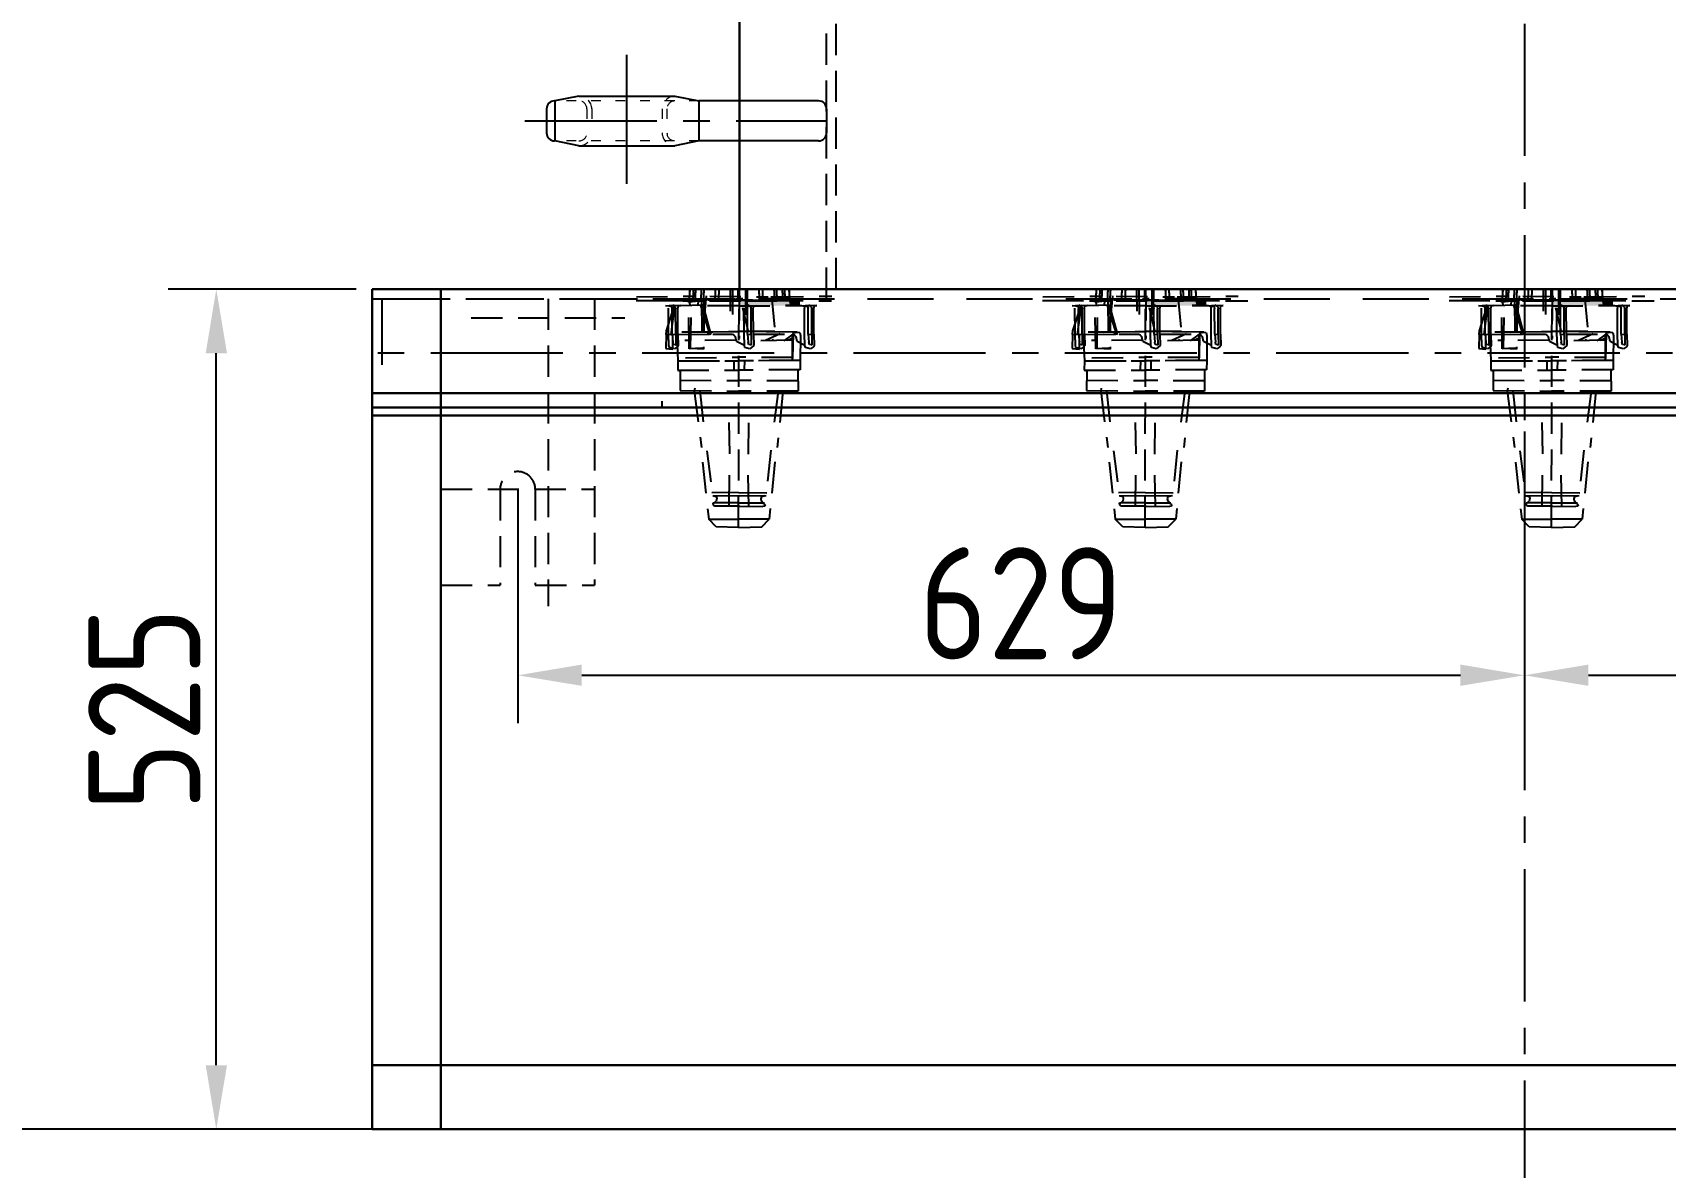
# Model space of a CAD drawing. Header units: millimetres. Extents: x 70841 to 133731, y -170061 to -164340.
# Drawn here: x 90292 to 91312, y -168962 to -168253 of the extents above; entities that cross this region are included whole.
import ezdxf

# ---------------------------------------------------------------- set-up
doc = ezdxf.new("R2010")
doc.units = ezdxf.units.MM
doc.header["$LTSCALE"] = 13
for name, pattern in [('ACAD_ISO03W100', [1.18, 0.47, -0.71]), ('CENTERX2', [101.6, 63.5, -12.7, 12.7, -12.7]), ('DASHED', [0.75, 0.5, -0.25]), ('HIDDEN', [9.525, 6.35, -3.175])]:
    doc.linetypes.add(name, pattern=pattern)
for name, color, linetype in [('1', 4, 'Continuous'), ('粗实线', 4, 'Continuous'), ('细实线', 2, 'Continuous'), ('虚线', 6, 'HIDDEN'), ('铁心虚线', 1, 'DASHED')]:
    doc.layers.add(name, color=color, linetype=linetype)
doc.layers.add('标注、文本', color=3, linetype='Continuous', lineweight=25)
doc.styles.get("Standard").update_dxf_attribs({"font": 'gbenor.shx', "bigfont": 'gbcbig.shx'})
doc.dimstyles.new('1-15', dxfattribs={"dimscale": 20, "dimtxt": 3.5, "dimasz": 2, "dimexe": 1.5, "dimexo": 0.5, "dimgap": 0.5, "dimtad": 1, "dimtoh": 1, "dimdec": 1, "dimdsep": 46, "dimtxsty": 'Standard', "dimcen": 2.5, "dimclrd": 3, "dimclre": 3, "dimclrt": 3, "dimadec": 0, "dimazin": 2, "dimtfac": 1, "dimtdec": 1, "dimtmove": 0, "dimatfit": 2, "dimfxl": 1, "dimarcsym": 0})

# ---------------------------------------------------------------- blocks, each defined once
blk = doc.blocks.new('*D1596')
at = {"layer": 'Defpoints', "color": 0, "transparency": 16777216}
for p in [(90406.7, -168413.2), (90504.1, -168413.2), (90504.1, -168938.2)]:
    blk.add_point(p, dxfattribs=at)
at = {"layer": '标注、文本', "color": 3, "lineweight": -2, "transparency": 16777216}
for p, q in [((90494.1, -168413.2), (90376.7, -168413.2)), ((90406.7, -168898.2), (90406.7, -168453.2)), ((90494.1, -168938.2), (90376.7, -168938.2))]:
    blk.add_line(p, q, dxfattribs=at)
at = {"layer": '标注、文本', "color": 3, "transparency": 16777216}
for points in [[(90400.1, -168453.2), (90413.4, -168453.2), (90406.7, -168413.2)], [(90400.1, -168898.2), (90413.4, -168898.2), (90406.7, -168938.2)]]:
    blk.add_solid(points, dxfattribs=at)
at = {"layer": '标注、文本', "color": 3, "transparency": 16777216, "insert": (90361.7, -168675.7), "char_height": 70, "attachment_point": 5, "rotation": 90}
blk.add_mtext('525', dxfattribs=at)
blk = doc.blocks.new('*D1601')
at = {"layer": 'Defpoints', "color": 0, "transparency": 16777216}
for p in [(90733.6, -167730.2), (90250, -168938.2), (90668.6, -168938.2)]:
    blk.add_point(p, dxfattribs=at)
at = {"layer": '标注、文本', "color": 3, "lineweight": -2, "transparency": 16777216}
for p, q in [((90723.6, -167730.2), (90220, -167730.2)), ((90250, -167770.2), (90250, -168898.2)), ((90658.6, -168938.2), (90220, -168938.2))]:
    blk.add_line(p, q, dxfattribs=at)
at = {"layer": '标注、文本', "color": 3, "transparency": 16777216}
for points in [[(90243.3, -167770.2), (90256.6, -167770.2), (90250, -167730.2)], [(90243.3, -168898.2), (90256.6, -168898.2), (90250, -168938.2)]]:
    blk.add_solid(points, dxfattribs=at)
at = {"layer": '标注、文本', "color": 3, "transparency": 16777216, "insert": (90205, -168334.2), "char_height": 70, "attachment_point": 5, "rotation": 90}
blk.add_mtext('1208', dxfattribs=at)
blk = doc.blocks.new('*D1603')
at = {"layer": 'Defpoints', "color": 0, "transparency": 16777216}
for p in [(90595.1, -168538.2), (91224.1, -168538.2), (91224.1, -168654.5)]:
    blk.add_point(p, dxfattribs=at)
at = {"layer": '标注、文本', "color": 3, "lineweight": -2, "transparency": 16777216}
for p, q in [((90595.1, -168548.2), (90595.1, -168684.5)), ((91224.1, -168548.2), (91224.1, -168684.5)), ((90635.1, -168654.5), (91184.1, -168654.5))]:
    blk.add_line(p, q, dxfattribs=at)
at = {"layer": '标注、文本', "color": 3, "transparency": 16777216}
for points in [[(90635.1, -168647.8), (90635.1, -168661.1), (90595.1, -168654.5)], [(91184.1, -168647.8), (91184.1, -168661.1), (91224.1, -168654.5)]]:
    blk.add_solid(points, dxfattribs=at)
at = {"layer": '标注、文本', "color": 3, "transparency": 16777216, "insert": (90909.6, -168609.5), "char_height": 70, "attachment_point": 5}
blk.add_mtext('629', dxfattribs=at)
blk = doc.blocks.new('*D1604')
at = {"layer": 'Defpoints', "color": 0, "transparency": 16777216}
for p in [(91224.1, -168492.2), (91853.1, -168538.2), (91853.1, -168654.5)]:
    blk.add_point(p, dxfattribs=at)
at = {"layer": '标注、文本', "color": 3, "lineweight": -2, "transparency": 16777216}
for p, q in [((91224.1, -168502.2), (91224.1, -168684.5)), ((91853.1, -168548.2), (91853.1, -168684.5)), ((91264.1, -168654.5), (91813.1, -168654.5))]:
    blk.add_line(p, q, dxfattribs=at)
at = {"layer": '标注、文本', "color": 3, "transparency": 16777216}
for points in [[(91264.1, -168647.8), (91264.1, -168661.1), (91224.1, -168654.5)], [(91813.1, -168647.8), (91813.1, -168661.1), (91853.1, -168654.5)]]:
    blk.add_solid(points, dxfattribs=at)
at = {"layer": '标注、文本', "color": 3, "transparency": 16777216, "insert": (91538.6, -168609.5), "char_height": 70, "attachment_point": 5}
blk.add_mtext('629', dxfattribs=at)
blk = doc.blocks.new('*D1768')
at = {"layer": 'Defpoints', "color": 0, "transparency": 16777216}
for p in [(90097, -167577.2), (90804.1, -167577.2), (90504.1, -168938.2)]:
    blk.add_point(p, dxfattribs=at)
at = {"layer": '标注、文本', "color": 3, "lineweight": -2, "transparency": 16777216}
for p, q in [((90794.1, -167577.2), (90067, -167577.2)), ((90097, -168898.2), (90097, -167617.2)), ((90494.1, -168938.2), (90067, -168938.2))]:
    blk.add_line(p, q, dxfattribs=at)
at = {"layer": '标注、文本', "color": 3, "transparency": 16777216}
for points in [[(90090.3, -167617.2), (90103.7, -167617.2), (90097, -167577.2)], [(90090.3, -168898.2), (90103.7, -168898.2), (90097, -168938.2)]]:
    blk.add_solid(points, dxfattribs=at)
at = {"layer": '标注、文本', "color": 3, "transparency": 16777216, "insert": (90052, -168257.7), "char_height": 70, "attachment_point": 5, "rotation": 90}
blk.add_mtext('1361', dxfattribs=at)

msp = doc.modelspace()

# ---------------------------------------------------------------- hatches: boundary and pattern name
at = {"layer": '铁心虚线', "ltscale": 3}
h = msp.add_hatch(color=6, dxfattribs=at)
h.dxf.hatch_style = 2
h.paths.add_polyline_path([(90733.049, -168420.055), (90764.381, -168420.105), (90765.179, -168423.562)])
h = msp.add_hatch(color=6, dxfattribs=at)
h.dxf.hatch_style = 2
h.paths.add_polyline_path([(90733.049, -168420.055), (90733.848, -168423.512), (90765.179, -168423.562)])
h = msp.add_hatch(color=6, dxfattribs=at)
h.dxf.hatch_style = 2
h.paths.add_polyline_path([(90764.381, -168420.105), (90770.232, -168420.211), (90770.871, -168422.977)])
h = msp.add_hatch(color=6, dxfattribs=at)
h.dxf.hatch_style = 2
h.paths.add_polyline_path([(90764.381, -168420.105), (90765.179, -168423.562), (90770.871, -168422.977)])
h = msp.add_hatch(color=6, dxfattribs=at)
h.dxf.hatch_style = 2
h.paths.add_polyline_path([(90770.232, -168420.211), (90770.871, -168422.977), (90770.924, -168420.051)])
h = msp.add_hatch(color=6, dxfattribs=at)
h.dxf.hatch_style = 2
h.paths.add_polyline_path([(90987.049, -168420.055), (91018.381, -168420.105), (91019.179, -168423.562)])
h = msp.add_hatch(color=6, dxfattribs=at)
h.dxf.hatch_style = 2
h.paths.add_polyline_path([(90987.049, -168420.055), (90987.848, -168423.512), (91019.179, -168423.562)])
h = msp.add_hatch(color=6, dxfattribs=at)
h.dxf.hatch_style = 2
h.paths.add_polyline_path([(91018.381, -168420.105), (91024.232, -168420.211), (91024.871, -168422.977)])
h = msp.add_hatch(color=6, dxfattribs=at)
h.dxf.hatch_style = 2
h.paths.add_polyline_path([(91018.381, -168420.105), (91019.179, -168423.562), (91024.871, -168422.977)])
h = msp.add_hatch(color=6, dxfattribs=at)
h.dxf.hatch_style = 2
h.paths.add_polyline_path([(91024.232, -168420.211), (91024.871, -168422.977), (91024.924, -168420.051)])
h = msp.add_hatch(color=6, dxfattribs=at)
h.dxf.hatch_style = 2
h.paths.add_polyline_path([(91241.049, -168420.055), (91272.381, -168420.105), (91273.179, -168423.562)])
h = msp.add_hatch(color=6, dxfattribs=at)
h.dxf.hatch_style = 2
h.paths.add_polyline_path([(91241.049, -168420.055), (91241.848, -168423.512), (91273.179, -168423.562)])
h = msp.add_hatch(color=6, dxfattribs=at)
h.dxf.hatch_style = 2
h.paths.add_polyline_path([(91272.381, -168420.105), (91278.232, -168420.211), (91278.871, -168422.977)])
h = msp.add_hatch(color=6, dxfattribs=at)
h.dxf.hatch_style = 2
h.paths.add_polyline_path([(91272.381, -168420.105), (91273.179, -168423.562), (91278.871, -168422.977)])
h = msp.add_hatch(color=6, dxfattribs=at)
h.dxf.hatch_style = 2
h.paths.add_polyline_path([(91278.232, -168420.211), (91278.871, -168422.977), (91278.924, -168420.051)])

# ---------------------------------------------------------------- linework, layer by layer
at = {"layer": '1', "color": 1, "linetype": 'CENTERX2', "lineweight": -3, "ltscale": 0.1}
for p, q in [((91224.063, -167587.022), (91224.063, -169026.542)), ((90663.071, -168266.74), (90663.071, -168347.432)), ((90599.45, -168308.075), (90788.063, -168308.075)), ((91944.063, -168453.203), (90504.063, -168453.203))]:
    msp.add_line(p, q, dxfattribs=at)
at = {"layer": '标注、文本'}
for p, q in [((90613.08, -168300.575), (90613.08, -168315.575)), ((90633.321, -168292.575), (90618.321, -168295.575)), ((90618.321, -168295.575), (90618.321, -168320.575)), ((90633.321, -168292.575), (90693.321, -168292.575)), ((90693.321, -168292.575), (90708.321, -168295.575)), ((90783.063, -168295.575), (90708.321, -168295.575)), ((90708.321, -168295.575), (90708.321, -168320.575)), ((90788.063, -168300.575), (90788.063, -168315.575)), ((90633.321, -168323.575), (90618.321, -168320.575)), ((90708.321, -168320.575), (90693.321, -168323.575)), ((90783.063, -168320.575), (90708.321, -168320.575)), ((90633.321, -168323.575), (90693.321, -168323.575))]:
    msp.add_line(p, q, dxfattribs=at)
at = {"layer": '标注、文本', "color": 2, "linetype": 'ACAD_ISO03W100', "lineweight": 18}
for p, q in [((90708.321, -168295.575), (90618.08, -168295.575)), ((90638.321, -168300.575), (90638.321, -168315.575)), ((90641.321, -168300.575), (90641.321, -168315.575)), ((90685.321, -168300.575), (90685.321, -168315.575)), ((90688.321, -168300.575), (90688.321, -168315.575)), ((90708.321, -168320.575), (90618.08, -168320.575))]:
    msp.add_line(p, q, dxfattribs=at)
at = {"layer": '标注、文本'}
for centre, start, end in [((90618.08, -168300.575), 90, 180), ((90783.063, -168300.575), 0, 90), ((90618.08, -168315.575), 180, 270), ((90783.063, -168315.575), 270, 0)]:
    msp.add_arc(centre, 5, start, end, dxfattribs=at)
at = {"layer": '标注、文本', "color": 2, "linetype": 'ACAD_ISO03W100', "lineweight": 18}
for centre, radius, start, end in [((90633.321, -168300.575), 8, 0, 90), ((90633.321, -168300.575), 5, 0, 90), ((90693.321, -168300.575), 8, 90, 180), ((90693.321, -168300.575), 5, 90, 180), ((90633.321, -168315.575), 5, 270, 0), ((90633.321, -168315.575), 8, 270, 0), ((90693.321, -168315.575), 8, 180, 270), ((90693.321, -168315.575), 5, 180, 270)]:
    msp.add_arc(centre, radius, start, end, dxfattribs=at)
at = {"layer": '粗实线', "lineweight": 30}
for p, q in [((90733.563, -167730.203), (90733.563, -168413.203)), ((90504.063, -168413.203), (91944.063, -168413.203)), ((90504.063, -168413.203), (90504.063, -168478.203)), ((90504.063, -168413.203), (90504.063, -168938.203)), ((90547.063, -168413.203), (90547.063, -168938.203)), ((90504.063, -168478.203), (91944.063, -168478.203)), ((90504.063, -168898.203), (91944.063, -168898.203)), ((90504.063, -168938.203), (91944.063, -168938.203))]:
    msp.add_line(p, q, dxfattribs=at)
at = {"layer": '细实线', "color": 4, "lineweight": 30}
for p, q in [((90504.063, -168487.159), (91944.063, -168487.159)), ((90504.063, -168492.159), (91944.063, -168492.159))]:
    msp.add_line(p, q, dxfattribs=at)
at = {"layer": '虚线', "ltscale": 0.5}
for p, q in [((90504.063, -168419.203), (91944.063, -168419.203)), ((90510.063, -168419.203), (90510.063, -168478.203))]:
    msp.add_line(p, q, dxfattribs=at)
at = {"layer": '铁心虚线', "color": 6, "ltscale": 3}
for p, q in [((90788.063, -168419.203), (90788.063, -167787.203)), ((90794.063, -168413.203), (90794.063, -167787.203)), ((90733.063, -168562.084), (90733.379, -168413.203)), ((90987.063, -168562.084), (90987.379, -168413.203)), ((91241.063, -168562.084), (91241.379, -168413.203)), ((90504.063, -168419.203), (90712.915, -168419.203)), ((90547.063, -168419.203), (90547.063, -168598.203)), ((90614.063, -168419.203), (90614.063, -168611.203)), ((90643.063, -168419.203), (90643.063, -168598.203)), ((90566.063, -168431.203), (90662.063, -168431.203)), ((90685.023, -168483.159), (90685.023, -168487.159)), ((90547.063, -168538.203), (90643.063, -168538.203)), ((90584.063, -168538.203), (90584.063, -168598.203)), ((90595.063, -168538.203), (90595.063, -168598.203)), ((90606.063, -168538.203), (90606.063, -168598.203)), ((90547.063, -168598.203), (90584.063, -168598.203)), ((90606.063, -168598.203), (90643.063, -168598.203))]:
    msp.add_line(p, q, dxfattribs=at)
for points in [[(90702.541, -168413.203), (90702.25, -168419.153)], [(90728.103, -168427.024), (90727.943, -168413.203)], [(90729.239, -168413.203), (90729.273, -168428.939)], [(90737.324, -168413.203), (90737.359, -168429.257)], [(90738.423, -168427.555), (90738.58, -168413.203)], [(90764.521, -168413.203), (90764.913, -168419.254)], [(90956.541, -168413.203), (90956.25, -168419.153)], [(90982.103, -168427.024), (90981.943, -168413.203)], [(90983.239, -168413.203), (90983.273, -168428.939)], [(90991.324, -168413.203), (90991.359, -168429.257)], [(90992.423, -168427.555), (90992.58, -168413.203)], [(91018.521, -168413.203), (91018.913, -168419.254)], [(91210.541, -168413.203), (91210.25, -168419.153)], [(91236.103, -168427.024), (91235.943, -168413.203)], [(91237.239, -168413.203), (91237.273, -168428.939)], [(91245.324, -168413.203), (91245.359, -168429.257)], [(91246.423, -168427.555), (91246.58, -168413.203)], [(91272.521, -168413.203), (91272.913, -168419.254)], [(90675.072, -168420.371), (90712.255, -168420.527)], [(90687.414, -168423.349), (90689.648, -168423.562), (90691.19, -168423.934), (90691.51, -168425.317)], [(90687.73, -168441.443), (90687.942, -168439.209), (90693.047, -168423.463)], [(90696.882, -168423.348), (90689.648, -168423.562)], [(90733.156, -168423.672), (90693.047, -168423.463), (90690.655, -168441.496)], [(90691.072, -168420.371), (90728.255, -168420.527)], [(90691.722, -168423.083), (90693.425, -168424.146), (90693.744, -168425.529)], [(90695.127, -168425.21), (90695.499, -168423.667), (90696.882, -168423.348)], [(90733.049, -168420.055), (90701.718, -168420.004), (90702.25, -168419.153), (90733.581, -168419.204)], [(90707.734, -168423.028), (90707.946, -168420.794), (90702.255, -168421.379), (90702.734, -168423.454)], [(90709.277, -168423.4), (90714.331, -168438.986), (90714.119, -168441.22)], [(90712.782, -168417.45), (90710.656, -168439.792)], [(90710.66, -168423.081), (90715.183, -168439.518), (90715.662, -168441.592), (90713.427, -168441.38)], [(90733.049, -168420.055), (90764.381, -168420.105), (90764.913, -168419.254), (90733.581, -168419.204)], [(90733.156, -168423.672), (90770.871, -168422.977), (90770.924, -168420.051), (90733.049, -168420.055)], [(90733.156, -168423.672), (90772.414, -168423.349), (90773.956, -168423.721), (90774.276, -168425.104)], [(90736.773, -168423.565), (90738.316, -168423.937), (90738.635, -168425.32)], [(90737.518, -168420.48), (90765.924, -168420.477)], [(90738.848, -168423.086), (90740.55, -168424.15), (90740.869, -168425.533)], [(90742.252, -168425.214), (90742.625, -168423.671), (90744.008, -168423.352)], [(90753.582, -168417.499), (90755.765, -168439.575)], [(90772.414, -168423.349), (90774.648, -168423.562), (90776.19, -168423.934), (90776.51, -168425.317)], [(90781.882, -168423.348), (90774.648, -168423.562)], [(90776.722, -168423.083), (90778.425, -168424.146), (90778.744, -168425.529)], [(90780.127, -168425.21), (90780.499, -168423.667), (90781.882, -168423.348)], [(90929.072, -168420.371), (90966.255, -168420.527)], [(90941.414, -168423.349), (90943.648, -168423.562), (90945.19, -168423.934), (90945.51, -168425.317)], [(90941.73, -168441.443), (90941.942, -168439.209), (90947.047, -168423.463)], [(90950.882, -168423.348), (90943.648, -168423.562)], [(90987.156, -168423.672), (90947.047, -168423.463), (90944.655, -168441.496)], [(90945.722, -168423.083), (90947.425, -168424.146), (90947.744, -168425.529)], [(90949.127, -168425.21), (90949.499, -168423.667), (90950.882, -168423.348)], [(90987.049, -168420.055), (90955.718, -168420.004), (90956.25, -168419.153), (90987.581, -168419.204)], [(90961.734, -168423.028), (90961.946, -168420.794), (90956.255, -168421.379), (90956.734, -168423.454)], [(90963.277, -168423.4), (90968.331, -168438.986), (90968.119, -168441.22)], [(90966.782, -168417.45), (90964.656, -168439.792)], [(90964.66, -168423.081), (90969.183, -168439.518), (90969.662, -168441.592), (90967.427, -168441.38)], [(90987.049, -168420.055), (91018.381, -168420.105), (91018.913, -168419.254), (90987.581, -168419.204)], [(90987.156, -168423.672), (91024.871, -168422.977), (91024.924, -168420.051), (90987.049, -168420.055)], [(90987.156, -168423.672), (91026.414, -168423.349), (91027.956, -168423.721), (91028.276, -168425.104)], [(90990.773, -168423.565), (90992.316, -168423.937), (90992.635, -168425.32)], [(90991.518, -168420.48), (91019.924, -168420.477)], [(90992.848, -168423.086), (90994.55, -168424.15), (90994.869, -168425.533)], [(90996.252, -168425.214), (90996.625, -168423.671), (90998.008, -168423.352)], [(91007.582, -168417.499), (91009.765, -168439.575)], [(91014.072, -168420.371), (91051.255, -168420.527)], [(91026.414, -168423.349), (91028.648, -168423.562), (91030.19, -168423.934), (91030.51, -168425.317)], [(91035.882, -168423.348), (91028.648, -168423.562)], [(91030.722, -168423.083), (91032.425, -168424.146), (91032.744, -168425.529)], [(91034.127, -168425.21), (91034.499, -168423.667), (91035.882, -168423.348)], [(91183.072, -168420.371), (91220.255, -168420.527)], [(91195.414, -168423.349), (91197.648, -168423.562), (91199.19, -168423.934), (91199.51, -168425.317)], [(91195.73, -168441.443), (91195.942, -168439.209), (91201.047, -168423.463)], [(91204.882, -168423.348), (91197.648, -168423.562)], [(91241.156, -168423.672), (91201.047, -168423.463), (91198.655, -168441.496)], [(91199.722, -168423.083), (91201.425, -168424.146), (91201.744, -168425.529)], [(91203.127, -168425.21), (91203.499, -168423.667), (91204.882, -168423.348)], [(91241.049, -168420.055), (91209.718, -168420.004), (91210.25, -168419.153), (91241.581, -168419.204)], [(91215.734, -168423.028), (91215.946, -168420.794), (91210.255, -168421.379), (91210.734, -168423.454)], [(91217.277, -168423.4), (91222.331, -168438.986), (91222.119, -168441.22)], [(91220.782, -168417.45), (91218.656, -168439.792)], [(91218.66, -168423.081), (91223.183, -168439.518), (91223.662, -168441.592), (91221.427, -168441.38)], [(91241.049, -168420.055), (91272.381, -168420.105), (91272.913, -168419.254), (91241.581, -168419.204)], [(91241.156, -168423.672), (91278.871, -168422.977), (91278.924, -168420.051), (91241.049, -168420.055)], [(91241.156, -168423.672), (91280.414, -168423.349), (91281.956, -168423.721), (91282.276, -168425.104)], [(91244.773, -168423.565), (91246.316, -168423.937), (91246.635, -168425.32)], [(91245.518, -168420.48), (91273.924, -168420.477)], [(91246.848, -168423.086), (91248.55, -168424.15), (91248.869, -168425.533)], [(91250.252, -168425.214), (91250.625, -168423.671), (91252.008, -168423.352)], [(91261.582, -168417.499), (91263.765, -168439.575)], [(91268.072, -168420.371), (91305.255, -168420.527)], [(91280.414, -168423.349), (91282.648, -168423.562), (91284.19, -168423.934), (91284.51, -168425.317)], [(91289.882, -168423.348), (91282.648, -168423.562)], [(91284.722, -168423.083), (91286.425, -168424.146), (91286.744, -168425.529)], [(91288.127, -168425.21), (91288.499, -168423.667), (91289.882, -168423.348)], [(90687.73, -168441.443), (90687.571, -168450.22), (90692.039, -168450.645), (90692.038, -168441.177)], [(90687.73, -168441.443), (90729.221, -168441.333), (90730.072, -168441.865), (90731.083, -168443.088)], [(90694.432, -168442.081), (90695.178, -168457.933), (90695.073, -168463.784), (90732.947, -168463.781)], [(90695.182, -168441.222), (90695.395, -168448.456)], [(90710.656, -168439.792), (90733.211, -168439.683)], [(90736.669, -168448.354), (90731.722, -168445.854), (90731.083, -168443.088)], [(90766.564, -168442.18), (90767.628, -168440.478), (90769.702, -168439.999), (90771.245, -168440.371), (90771.724, -168442.446), (90771.619, -168457.766), (90771.513, -168463.617), (90732.947, -168463.781)], [(90742.307, -168441.225), (90767.096, -168441.329), (90766.831, -168455.958), (90766.459, -168457.5), (90765.076, -168457.82), (90733.053, -168457.929)], [(90738.69, -168441.332), (90740.924, -168441.545)], [(90738.69, -168441.332), (90740.924, -168441.545)], [(90742.307, -168441.225), (90767.096, -168441.329), (90767.947, -168441.861), (90768.958, -168443.085)], [(90742.307, -168441.225), (90742.521, -168448.46)], [(90766.883, -168443.563), (90767.096, -168441.329), (90766.511, -168445.106), (90742.574, -168445.534)], [(90774.544, -168448.35), (90769.596, -168445.851), (90768.958, -168443.085)], [(90780.182, -168441.222), (90780.395, -168448.456)], [(90941.73, -168441.443), (90941.571, -168450.22), (90946.039, -168450.645), (90946.038, -168441.177)], [(90941.73, -168441.443), (90983.221, -168441.333), (90984.072, -168441.865), (90985.083, -168443.088)], [(90948.432, -168442.081), (90949.178, -168457.933), (90949.073, -168463.784), (90986.947, -168463.781)], [(90949.182, -168441.222), (90949.395, -168448.456)], [(90964.656, -168439.792), (90987.211, -168439.683)], [(90990.669, -168448.354), (90985.722, -168445.854), (90985.083, -168443.088)], [(91020.564, -168442.18), (91021.628, -168440.478), (91023.702, -168439.999), (91025.245, -168440.371), (91025.724, -168442.446), (91025.619, -168457.766), (91025.513, -168463.617), (90986.947, -168463.781)], [(90996.307, -168441.225), (91021.096, -168441.329), (91020.831, -168455.958), (91020.459, -168457.5), (91019.076, -168457.82), (90987.053, -168457.929)], [(90992.69, -168441.332), (90994.924, -168441.545)], [(90992.69, -168441.332), (90994.924, -168441.545)], [(90996.307, -168441.225), (91021.096, -168441.329), (91021.947, -168441.861), (91022.958, -168443.085)], [(90996.307, -168441.225), (90996.521, -168448.46)], [(91020.883, -168443.563), (91021.096, -168441.329), (91020.511, -168445.106), (90996.574, -168445.534)], [(91028.544, -168448.35), (91023.596, -168445.851), (91022.958, -168443.085)], [(91034.182, -168441.222), (91034.395, -168448.456)], [(91195.73, -168441.443), (91195.571, -168450.22), (91200.039, -168450.645), (91200.038, -168441.177)], [(91195.73, -168441.443), (91237.221, -168441.333), (91238.072, -168441.865), (91239.083, -168443.088)], [(91202.432, -168442.081), (91203.178, -168457.933), (91203.073, -168463.784), (91240.947, -168463.781)], [(91203.182, -168441.222), (91203.395, -168448.456)], [(91218.656, -168439.792), (91241.211, -168439.683)], [(91244.669, -168448.354), (91239.722, -168445.854), (91239.083, -168443.088)], [(91274.564, -168442.18), (91275.628, -168440.478), (91277.702, -168439.999), (91279.245, -168440.371), (91279.724, -168442.446), (91279.619, -168457.766), (91279.513, -168463.617), (91240.947, -168463.781)], [(91250.307, -168441.225), (91275.096, -168441.329), (91274.831, -168455.958), (91274.459, -168457.5), (91273.076, -168457.82), (91241.053, -168457.929)], [(91246.69, -168441.332), (91248.924, -168441.545)], [(91246.69, -168441.332), (91248.924, -168441.545)], [(91250.307, -168441.225), (91275.096, -168441.329), (91275.947, -168441.861), (91276.958, -168443.085)], [(91250.307, -168441.225), (91250.521, -168448.46)], [(91274.883, -168443.563), (91275.096, -168441.329), (91274.511, -168445.106), (91250.574, -168445.534)], [(91282.544, -168448.35), (91277.596, -168445.851), (91276.958, -168443.085)], [(91288.182, -168441.222), (91288.395, -168448.456)], [(90692.948, -168450.478), (90691.406, -168450.105), (90689.863, -168449.733), (90689.544, -168448.35)], [(90693.852, -168448.084), (90692.31, -168447.712), (90691.99, -168446.329)], [(90695.395, -168448.456), (90694.863, -168449.307), (90692.948, -168450.478)], [(90731.562, -168445.163), (90699.539, -168445.272)], [(90740.074, -168450.481), (90738.531, -168450.109), (90736.988, -168449.737), (90736.669, -168448.354)], [(90740.978, -168448.087), (90739.435, -168447.715), (90739.116, -168446.332)], [(90742.521, -168448.46), (90741.297, -168449.47), (90740.074, -168450.481)], [(90777.948, -168450.478), (90776.406, -168450.105), (90774.863, -168449.733), (90774.544, -168448.35)], [(90778.852, -168448.084), (90777.31, -168447.712), (90776.99, -168446.329)], [(90780.395, -168448.456), (90779.863, -168449.307), (90777.948, -168450.478)], [(90946.948, -168450.478), (90945.406, -168450.105), (90943.863, -168449.733), (90943.544, -168448.35)], [(90947.852, -168448.084), (90946.31, -168447.712), (90945.99, -168446.329)], [(90949.395, -168448.456), (90948.863, -168449.307), (90946.948, -168450.478)], [(90985.562, -168445.163), (90953.539, -168445.272)], [(90994.074, -168450.481), (90992.531, -168450.109), (90990.988, -168449.737), (90990.669, -168448.354)], [(90994.978, -168448.087), (90993.435, -168447.715), (90993.116, -168446.332)], [(90996.521, -168448.46), (90995.297, -168449.47), (90994.074, -168450.481)], [(91031.948, -168450.478), (91030.406, -168450.105), (91028.863, -168449.733), (91028.544, -168448.35)], [(91032.852, -168448.084), (91031.31, -168447.712), (91030.99, -168446.329)], [(91034.395, -168448.456), (91033.863, -168449.307), (91031.948, -168450.478)], [(91200.948, -168450.478), (91199.406, -168450.105), (91197.863, -168449.733), (91197.544, -168448.35)], [(91201.852, -168448.084), (91200.31, -168447.712), (91199.99, -168446.329)], [(91203.395, -168448.456), (91202.863, -168449.307), (91200.948, -168450.478)], [(91239.562, -168445.163), (91207.539, -168445.272)], [(91248.074, -168450.481), (91246.531, -168450.109), (91244.988, -168449.737), (91244.669, -168448.354)], [(91248.978, -168448.087), (91247.435, -168447.715), (91247.116, -168446.332)], [(91250.521, -168448.46), (91249.297, -168449.47), (91248.074, -168450.481)], [(91285.948, -168450.478), (91284.406, -168450.105), (91282.863, -168449.733), (91282.544, -168448.35)], [(91286.852, -168448.084), (91285.31, -168447.712), (91284.99, -168446.329)], [(91288.395, -168448.456), (91287.863, -168449.307), (91285.948, -168450.478)], [(90695.073, -168463.784), (90696.615, -168464.156), (90696.563, -168476.551), (90733.055, -168476.866)], [(90770.13, -168463.937), (90770.238, -168477.023), (90733.055, -168476.866)], [(90949.073, -168463.784), (90950.615, -168464.156), (90950.563, -168476.551), (90987.055, -168476.866)], [(91024.13, -168463.937), (91024.238, -168477.023), (90987.055, -168476.866)], [(91203.073, -168463.784), (91204.615, -168464.156), (91204.563, -168476.551), (91241.055, -168476.866)], [(91278.13, -168463.937), (91278.238, -168477.023), (91241.055, -168476.866)], [(90696.509, -168470.008), (90733.001, -168470.323)], [(90950.509, -168470.008), (90987.001, -168470.323)], [(91204.509, -168470.008), (91241.001, -168470.323)], [(90705.713, -168475.167), (90705.34, -168476.709), (90709.865, -168512.083)], [(90760.769, -168477.023), (90757.208, -168512.079)], [(90959.713, -168475.167), (90959.34, -168476.709), (90963.865, -168512.083)], [(91014.769, -168477.023), (91011.208, -168512.079)], [(91213.713, -168475.167), (91213.34, -168476.709), (91217.865, -168512.083)], [(91268.769, -168477.023), (91265.208, -168512.079)], [(90727.526, -168516.018), (90727.098, -168492.081)], [(90739.229, -168516.23), (90739.493, -168492.133)], [(90981.526, -168516.018), (90981.098, -168492.081)], [(90993.229, -168516.23), (90993.493, -168492.133)], [(91235.526, -168516.018), (91235.098, -168492.081)], [(91247.229, -168516.23), (91247.493, -168492.133)], [(90713.27, -168514.211), (90716.89, -168542.51)], [(90753.219, -168513.728), (90750.296, -168542.081)], [(90967.27, -168514.211), (90970.89, -168542.51)], [(91007.219, -168513.728), (91004.296, -168542.081)], [(91221.27, -168514.211), (91224.89, -168542.51)], [(91261.219, -168513.728), (91258.296, -168542.081)], [(90710.558, -168521.392), (90714.391, -168556.926), (90733.328, -168556.924)], [(90727.104, -168548.892), (90727.367, -168524.795)], [(90755.666, -168521.175), (90752.265, -168556.922), (90733.328, -168556.924)], [(90739.498, -168548.944), (90739.07, -168525.007)], [(90964.558, -168521.392), (90968.391, -168556.926), (90987.328, -168556.924)], [(90981.104, -168548.892), (90981.367, -168524.795)], [(91009.666, -168521.175), (91006.265, -168556.922), (90987.328, -168556.924)], [(90993.498, -168548.944), (90993.07, -168525.007)], [(91218.558, -168521.392), (91222.391, -168556.926), (91241.328, -168556.924)], [(91235.104, -168548.892), (91235.367, -168524.795)], [(91263.666, -168521.175), (91260.265, -168556.922), (91241.328, -168556.924)], [(91247.498, -168548.944), (91247.07, -168525.007)], [(90717.581, -168542.35), (90719.124, -168542.723), (90719.443, -168544.106), (90719.071, -168545.648), (90717.848, -168546.659)], [(90748.488, -168546.869), (90747.477, -168545.646), (90747.158, -168544.263), (90747.53, -168542.72), (90749.604, -168542.241)], [(90971.581, -168542.35), (90973.124, -168542.723), (90973.443, -168544.106), (90973.071, -168545.648), (90971.848, -168546.659)], [(91002.488, -168546.869), (91001.477, -168545.646), (91001.158, -168544.263), (91001.53, -168542.72), (91003.604, -168542.241)], [(91225.581, -168542.35), (91227.124, -168542.723), (91227.443, -168544.106), (91227.071, -168545.648), (91225.848, -168546.659)], [(91256.488, -168546.869), (91255.477, -168545.646), (91255.158, -168544.263), (91255.53, -168542.72), (91257.604, -168542.241)], [(90717.316, -168547.51), (90717.156, -168546.819), (90717.848, -168546.659)], [(90733.647, -168548.839), (90718.327, -168548.734), (90717.475, -168548.202), (90717.316, -168547.51)], [(90749.498, -168548.092), (90749.658, -168548.784), (90748.275, -168549.103)], [(90748.488, -168546.869), (90749.339, -168547.401), (90749.498, -168548.092)], [(90971.316, -168547.51), (90971.156, -168546.819), (90971.848, -168546.659)], [(90987.647, -168548.839), (90972.327, -168548.734), (90971.475, -168548.202), (90971.316, -168547.51)], [(91003.498, -168548.092), (91003.658, -168548.784), (91002.275, -168549.103)], [(91002.488, -168546.869), (91003.339, -168547.401), (91003.498, -168548.092)], [(91225.316, -168547.51), (91225.156, -168546.819), (91225.848, -168546.659)], [(91241.647, -168548.839), (91226.327, -168548.734), (91225.475, -168548.202), (91225.316, -168547.51)], [(91257.498, -168548.092), (91257.658, -168548.784), (91256.275, -168549.103)], [(91256.488, -168546.869), (91257.339, -168547.401), (91257.498, -168548.092)], [(90733.063, -168562.084), (90719.126, -168561.66), (90714.391, -168556.926)], [(90733.063, -168562.084), (90747.532, -168561.657), (90752.265, -168556.922)], [(90987.063, -168562.084), (90973.126, -168561.66), (90968.391, -168556.926)], [(90987.063, -168562.084), (91001.532, -168561.657), (91006.265, -168556.922)], [(91241.063, -168562.084), (91227.126, -168561.66), (91222.391, -168556.926)], [(91241.063, -168562.084), (91255.532, -168561.657), (91260.265, -168556.922)]]:
    msp.add_lwpolyline(points, dxfattribs=at)
for points in [[(90709.803, -168420.323), (90710.125, -168450.112), (90702.199, -168450.485), (90701.718, -168420.004)], [(90711.404, -168419.996), (90711.194, -168450.636), (90703.108, -168450.317), (90703.478, -168420.369)], [(90963.803, -168420.323), (90964.125, -168450.112), (90956.199, -168450.485), (90955.718, -168420.004)], [(90965.404, -168419.996), (90965.194, -168450.636), (90957.108, -168450.317), (90957.478, -168420.369)], [(91217.803, -168420.323), (91218.125, -168450.112), (91210.199, -168450.485), (91209.718, -168420.004)], [(91219.404, -168419.996), (91219.194, -168450.636), (91211.108, -168450.317), (91211.478, -168420.369)]]:
    msp.add_lwpolyline(points, close=True, dxfattribs=at)
msp.add_arc((90595.063, -168538.203), 11, 0, 180, dxfattribs=at)
for points in [[(90702.541, -168413.203), (90702.366, -168416.78), (90702.25, -168419.153), (90702.25, -168419.153)], [(90704.861, -168413.203), (90704.635, -168416.904), (90704.484, -168419.366), (90704.484, -168419.366)], [(90706.153, -168413.203), (90705.981, -168416.72), (90705.867, -168419.047), (90705.867, -168419.047)], [(90709.765, -168413.203), (90709.596, -168416.66), (90709.484, -168418.94), (90709.484, -168418.94)], [(90711.401, -168413.203), (90711.176, -168416.874), (90711.027, -168419.312), (90711.027, -168419.312)], [(90718.55, -168413.203), (90718.376, -168416.749), (90718.261, -168419.099), (90718.261, -168419.099)], [(90720.765, -168413.203), (90720.603, -168416.872), (90720.495, -168419.311), (90720.495, -168419.311)], [(90732.89, -168419.363), (90732.89, -168419.363), (90732.889, -168416.61), (90732.889, -168413.203)], [(90733.427, -168413.203), (90733.442, -168422.468), (90733.477, -168443.992), (90733.477, -168443.992)], [(90733.581, -168419.204), (90733.581, -168419.204), (90733.581, -168416.536), (90733.581, -168413.203)], [(90745.691, -168413.203), (90745.862, -168416.841), (90745.975, -168419.256), (90745.975, -168419.256)], [(90747.915, -168413.203), (90748.092, -168416.959), (90748.21, -168419.468), (90748.21, -168419.468)], [(90755.159, -168413.203), (90755.33, -168416.84), (90755.444, -168419.255), (90755.444, -168419.255)], [(90756.684, -168413.203), (90756.865, -168417.047), (90756.987, -168419.627), (90756.987, -168419.627)], [(90760.307, -168413.203), (90760.485, -168416.988), (90760.604, -168419.52), (90760.604, -168419.52)], [(90761.705, -168413.203), (90761.874, -168416.81), (90761.987, -168419.201), (90761.987, -168419.201)], [(90764.521, -168413.203), (90764.756, -168416.839), (90764.913, -168419.254), (90764.913, -168419.254)], [(90956.541, -168413.203), (90956.366, -168416.78), (90956.25, -168419.153), (90956.25, -168419.153)], [(90958.861, -168413.203), (90958.635, -168416.904), (90958.484, -168419.366), (90958.484, -168419.366)], [(90960.153, -168413.203), (90959.981, -168416.72), (90959.867, -168419.047), (90959.867, -168419.047)], [(90963.765, -168413.203), (90963.596, -168416.66), (90963.484, -168418.94), (90963.484, -168418.94)], [(90965.401, -168413.203), (90965.176, -168416.874), (90965.027, -168419.312), (90965.027, -168419.312)], [(90972.55, -168413.203), (90972.376, -168416.749), (90972.261, -168419.099), (90972.261, -168419.099)], [(90974.765, -168413.203), (90974.603, -168416.872), (90974.495, -168419.311), (90974.495, -168419.311)], [(90986.89, -168419.363), (90986.89, -168419.363), (90986.889, -168416.61), (90986.889, -168413.203)], [(90987.427, -168413.203), (90987.442, -168422.468), (90987.477, -168443.992), (90987.477, -168443.992)], [(90987.581, -168419.204), (90987.581, -168419.204), (90987.581, -168416.536), (90987.581, -168413.203)], [(90999.691, -168413.203), (90999.862, -168416.841), (90999.975, -168419.256), (90999.975, -168419.256)], [(91001.915, -168413.203), (91002.092, -168416.959), (91002.21, -168419.468), (91002.21, -168419.468)], [(91009.159, -168413.203), (91009.33, -168416.84), (91009.444, -168419.255), (91009.444, -168419.255)], [(91010.684, -168413.203), (91010.865, -168417.047), (91010.987, -168419.627), (91010.987, -168419.627)], [(91014.307, -168413.203), (91014.485, -168416.988), (91014.604, -168419.52), (91014.604, -168419.52)], [(91015.705, -168413.203), (91015.874, -168416.81), (91015.987, -168419.201), (91015.987, -168419.201)], [(91018.521, -168413.203), (91018.756, -168416.839), (91018.913, -168419.254), (91018.913, -168419.254)], [(91210.541, -168413.203), (91210.366, -168416.78), (91210.25, -168419.153), (91210.25, -168419.153)], [(91212.861, -168413.203), (91212.635, -168416.904), (91212.484, -168419.366), (91212.484, -168419.366)], [(91214.153, -168413.203), (91213.981, -168416.72), (91213.867, -168419.047), (91213.867, -168419.047)], [(91217.765, -168413.203), (91217.596, -168416.66), (91217.484, -168418.94), (91217.484, -168418.94)], [(91219.401, -168413.203), (91219.176, -168416.874), (91219.027, -168419.312), (91219.027, -168419.312)], [(91226.55, -168413.203), (91226.376, -168416.749), (91226.261, -168419.099), (91226.261, -168419.099)], [(91228.765, -168413.203), (91228.603, -168416.872), (91228.495, -168419.311), (91228.495, -168419.311)], [(91240.89, -168419.363), (91240.89, -168419.363), (91240.889, -168416.61), (91240.889, -168413.203)], [(91241.427, -168413.203), (91241.442, -168422.468), (91241.477, -168443.992), (91241.477, -168443.992)], [(91241.581, -168419.204), (91241.581, -168419.204), (91241.581, -168416.536), (91241.581, -168413.203)], [(91253.691, -168413.203), (91253.862, -168416.841), (91253.975, -168419.256), (91253.975, -168419.256)], [(91255.915, -168413.203), (91256.092, -168416.959), (91256.21, -168419.468), (91256.21, -168419.468)], [(91263.159, -168413.203), (91263.33, -168416.84), (91263.444, -168419.255), (91263.444, -168419.255)], [(91264.684, -168413.203), (91264.865, -168417.047), (91264.987, -168419.627), (91264.987, -168419.627)], [(91268.307, -168413.203), (91268.485, -168416.988), (91268.604, -168419.52), (91268.604, -168419.52)], [(91269.705, -168413.203), (91269.874, -168416.81), (91269.987, -168419.201), (91269.987, -168419.201)], [(91272.521, -168413.203), (91272.756, -168416.839), (91272.913, -168419.254), (91272.913, -168419.254)], [(90669.003, -168420.273), (90669.003, -168420.273), (90706.186, -168420.43), (90706.186, -168420.43)], [(90669.216, -168418.039), (90669.216, -168418.039), (90706.239, -168417.504), (90706.239, -168417.504)], [(90696.882, -168423.348), (90696.882, -168423.348), (90710.66, -168423.081), (90710.66, -168423.081)], [(90714.963, -168420.588), (90714.963, -168420.588), (90751.295, -168420.213), (90751.295, -168420.213)], [(90715.016, -168417.663), (90715.016, -168417.663), (90751.508, -168417.978), (90751.508, -168417.978)], [(90754.003, -168420.273), (90754.003, -168420.273), (90791.186, -168420.43), (90791.186, -168420.43)], [(90754.216, -168418.039), (90754.216, -168418.039), (90791.239, -168417.504), (90791.239, -168417.504)], [(90923.003, -168420.273), (90923.003, -168420.273), (90960.186, -168420.43), (90960.186, -168420.43)], [(90923.216, -168418.039), (90923.216, -168418.039), (90960.239, -168417.504), (90960.239, -168417.504)], [(90950.882, -168423.348), (90950.882, -168423.348), (90964.66, -168423.081), (90964.66, -168423.081)], [(90968.963, -168420.588), (90968.963, -168420.588), (91005.295, -168420.213), (91005.295, -168420.213)], [(90969.016, -168417.663), (90969.016, -168417.663), (91005.508, -168417.978), (91005.508, -168417.978)], [(91008.003, -168420.273), (91008.003, -168420.273), (91045.186, -168420.43), (91045.186, -168420.43)], [(91008.216, -168418.039), (91008.216, -168418.039), (91045.239, -168417.504), (91045.239, -168417.504)], [(91177.003, -168420.273), (91177.003, -168420.273), (91214.186, -168420.43), (91214.186, -168420.43)], [(91177.216, -168418.039), (91177.216, -168418.039), (91214.239, -168417.504), (91214.239, -168417.504)], [(91204.882, -168423.348), (91204.882, -168423.348), (91218.66, -168423.081), (91218.66, -168423.081)], [(91222.963, -168420.588), (91222.963, -168420.588), (91259.295, -168420.213), (91259.295, -168420.213)], [(91223.016, -168417.663), (91223.016, -168417.663), (91259.508, -168417.978), (91259.508, -168417.978)], [(91262.003, -168420.273), (91262.003, -168420.273), (91299.186, -168420.43), (91299.186, -168420.43)], [(91262.216, -168418.039), (91262.216, -168418.039), (91299.239, -168417.504), (91299.239, -168417.504)], [(90689.33, -168441.116), (90689.33, -168441.116), (90689.276, -168425.104), (90689.276, -168425.104)], [(90691.564, -168441.328), (90691.564, -168441.328), (90691.51, -168425.317), (90691.51, -168425.317)], [(90693.799, -168441.541), (90693.799, -168441.541), (90693.744, -168425.529), (90693.744, -168425.529)], [(90695.182, -168441.222), (90695.182, -168441.222), (90695.127, -168425.21), (90695.127, -168425.21)], [(90735.55, -168424.576), (90735.55, -168424.576), (90739.062, -168439.789), (90739.062, -168439.789)], [(90736.456, -168441.119), (90736.456, -168441.119), (90736.401, -168425.108), (90736.401, -168425.108)], [(90738.69, -168441.332), (90738.69, -168441.332), (90738.635, -168425.32), (90738.635, -168425.32)], [(90740.924, -168441.545), (90740.924, -168441.545), (90740.869, -168425.533), (90740.869, -168425.533)], [(90742.307, -168441.225), (90742.307, -168441.225), (90742.252, -168425.214), (90742.252, -168425.214)], [(90774.33, -168441.116), (90774.33, -168441.116), (90774.276, -168425.104), (90774.276, -168425.104)], [(90776.564, -168441.328), (90776.564, -168441.328), (90776.51, -168425.317), (90776.51, -168425.317)], [(90778.799, -168441.541), (90778.799, -168441.541), (90778.744, -168425.529), (90778.744, -168425.529)], [(90780.182, -168441.222), (90780.182, -168441.222), (90780.127, -168425.21), (90780.127, -168425.21)], [(90943.33, -168441.116), (90943.33, -168441.116), (90943.276, -168425.104), (90943.276, -168425.104)], [(90945.564, -168441.328), (90945.564, -168441.328), (90945.51, -168425.317), (90945.51, -168425.317)], [(90947.799, -168441.541), (90947.799, -168441.541), (90947.744, -168425.529), (90947.744, -168425.529)], [(90949.182, -168441.222), (90949.182, -168441.222), (90949.127, -168425.21), (90949.127, -168425.21)], [(90989.55, -168424.576), (90989.55, -168424.576), (90993.062, -168439.789), (90993.062, -168439.789)], [(90990.456, -168441.119), (90990.456, -168441.119), (90990.401, -168425.108), (90990.401, -168425.108)], [(90992.69, -168441.332), (90992.69, -168441.332), (90992.635, -168425.32), (90992.635, -168425.32)], [(90994.924, -168441.545), (90994.924, -168441.545), (90994.869, -168425.533), (90994.869, -168425.533)], [(90996.307, -168441.225), (90996.307, -168441.225), (90996.252, -168425.214), (90996.252, -168425.214)], [(91028.33, -168441.116), (91028.33, -168441.116), (91028.276, -168425.104), (91028.276, -168425.104)], [(91030.564, -168441.328), (91030.564, -168441.328), (91030.51, -168425.317), (91030.51, -168425.317)], [(91032.799, -168441.541), (91032.799, -168441.541), (91032.744, -168425.529), (91032.744, -168425.529)], [(91034.182, -168441.222), (91034.182, -168441.222), (91034.127, -168425.21), (91034.127, -168425.21)], [(91197.33, -168441.116), (91197.33, -168441.116), (91197.276, -168425.104), (91197.276, -168425.104)], [(91199.564, -168441.328), (91199.564, -168441.328), (91199.51, -168425.317), (91199.51, -168425.317)], [(91201.799, -168441.541), (91201.799, -168441.541), (91201.744, -168425.529), (91201.744, -168425.529)], [(91203.182, -168441.222), (91203.182, -168441.222), (91203.127, -168425.21), (91203.127, -168425.21)], [(91243.55, -168424.576), (91243.55, -168424.576), (91247.062, -168439.789), (91247.062, -168439.789)], [(91244.456, -168441.119), (91244.456, -168441.119), (91244.401, -168425.108), (91244.401, -168425.108)], [(91246.69, -168441.332), (91246.69, -168441.332), (91246.635, -168425.32), (91246.635, -168425.32)], [(91248.924, -168441.545), (91248.924, -168441.545), (91248.869, -168425.533), (91248.869, -168425.533)], [(91250.307, -168441.225), (91250.307, -168441.225), (91250.252, -168425.214), (91250.252, -168425.214)], [(91282.33, -168441.116), (91282.33, -168441.116), (91282.276, -168425.104), (91282.276, -168425.104)], [(91284.564, -168441.328), (91284.564, -168441.328), (91284.51, -168425.317), (91284.51, -168425.317)], [(91286.799, -168441.541), (91286.799, -168441.541), (91286.744, -168425.529), (91286.744, -168425.529)], [(91288.182, -168441.222), (91288.182, -168441.222), (91288.127, -168425.21), (91288.127, -168425.21)], [(90689.544, -168448.35), (90689.544, -168448.35), (90689.33, -168441.116), (90689.33, -168441.116)], [(90691.564, -168441.328), (90691.564, -168441.328), (90693.799, -168441.541), (90693.799, -168441.541)], [(90691.564, -168441.328), (90691.564, -168441.328), (90691.99, -168446.329), (90691.99, -168446.329)], [(90693.799, -168441.541), (90693.799, -168441.541), (90693.852, -168448.084), (90693.852, -168448.084)], [(90695.182, -168441.222), (90695.182, -168441.222), (90715.662, -168441.592), (90715.662, -168441.592)], [(90697.57, -168439.9), (90697.57, -168439.9), (90733.211, -168439.683), (90733.211, -168439.683)], [(90755.765, -168439.575), (90755.765, -168439.575), (90733.211, -168439.683), (90733.211, -168439.683)], [(90769.702, -168439.999), (90769.702, -168439.999), (90733.211, -168439.683), (90733.211, -168439.683)], [(90736.669, -168448.354), (90736.669, -168448.354), (90736.456, -168441.119), (90736.456, -168441.119)], [(90738.69, -168441.332), (90738.69, -168441.332), (90739.116, -168446.332), (90739.116, -168446.332)], [(90740.924, -168441.545), (90740.924, -168441.545), (90740.978, -168448.087), (90740.978, -168448.087)], [(90759.01, -168441.011), (90759.01, -168441.011), (90749.808, -168445.32), (90749.808, -168445.32)], [(90761.511, -168445.532), (90761.511, -168445.532), (90767.096, -168441.329), (90767.096, -168441.329)], [(90763.585, -168445.053), (90763.585, -168445.053), (90766.883, -168443.563), (90766.883, -168443.563)], [(90766.564, -168442.18), (90766.564, -168442.18), (90766.619, -168458.192), (90766.619, -168458.192)], [(90769.702, -168439.999), (90769.702, -168439.999), (90769.011, -168440.159), (90769.011, -168440.159)], [(90774.544, -168448.35), (90774.544, -168448.35), (90774.33, -168441.116), (90774.33, -168441.116)], [(90776.564, -168441.328), (90776.564, -168441.328), (90778.799, -168441.541), (90778.799, -168441.541)], [(90776.564, -168441.328), (90776.564, -168441.328), (90776.99, -168446.329), (90776.99, -168446.329)], [(90778.799, -168441.541), (90778.799, -168441.541), (90778.852, -168448.084), (90778.852, -168448.084)], [(90943.544, -168448.35), (90943.544, -168448.35), (90943.33, -168441.116), (90943.33, -168441.116)], [(90945.564, -168441.328), (90945.564, -168441.328), (90947.799, -168441.541), (90947.799, -168441.541)], [(90945.564, -168441.328), (90945.564, -168441.328), (90945.99, -168446.329), (90945.99, -168446.329)], [(90947.799, -168441.541), (90947.799, -168441.541), (90947.852, -168448.084), (90947.852, -168448.084)], [(90949.182, -168441.222), (90949.182, -168441.222), (90969.662, -168441.592), (90969.662, -168441.592)], [(90951.57, -168439.9), (90951.57, -168439.9), (90987.211, -168439.683), (90987.211, -168439.683)], [(91009.765, -168439.575), (91009.765, -168439.575), (90987.211, -168439.683), (90987.211, -168439.683)], [(91023.702, -168439.999), (91023.702, -168439.999), (90987.211, -168439.683), (90987.211, -168439.683)], [(90990.669, -168448.354), (90990.669, -168448.354), (90990.456, -168441.119), (90990.456, -168441.119)], [(90992.69, -168441.332), (90992.69, -168441.332), (90993.116, -168446.332), (90993.116, -168446.332)], [(90994.924, -168441.545), (90994.924, -168441.545), (90994.978, -168448.087), (90994.978, -168448.087)], [(91013.01, -168441.011), (91013.01, -168441.011), (91003.808, -168445.32), (91003.808, -168445.32)], [(91015.511, -168445.532), (91015.511, -168445.532), (91021.096, -168441.329), (91021.096, -168441.329)], [(91017.585, -168445.053), (91017.585, -168445.053), (91020.883, -168443.563), (91020.883, -168443.563)], [(91020.564, -168442.18), (91020.564, -168442.18), (91020.619, -168458.192), (91020.619, -168458.192)], [(91023.702, -168439.999), (91023.702, -168439.999), (91023.011, -168440.159), (91023.011, -168440.159)], [(91028.544, -168448.35), (91028.544, -168448.35), (91028.33, -168441.116), (91028.33, -168441.116)], [(91030.564, -168441.328), (91030.564, -168441.328), (91032.799, -168441.541), (91032.799, -168441.541)], [(91030.564, -168441.328), (91030.564, -168441.328), (91030.99, -168446.329), (91030.99, -168446.329)], [(91032.799, -168441.541), (91032.799, -168441.541), (91032.852, -168448.084), (91032.852, -168448.084)], [(91197.544, -168448.35), (91197.544, -168448.35), (91197.33, -168441.116), (91197.33, -168441.116)], [(91199.564, -168441.328), (91199.564, -168441.328), (91201.799, -168441.541), (91201.799, -168441.541)], [(91199.564, -168441.328), (91199.564, -168441.328), (91199.99, -168446.329), (91199.99, -168446.329)], [(91201.799, -168441.541), (91201.799, -168441.541), (91201.852, -168448.084), (91201.852, -168448.084)], [(91203.182, -168441.222), (91203.182, -168441.222), (91223.662, -168441.592), (91223.662, -168441.592)], [(91205.57, -168439.9), (91205.57, -168439.9), (91241.211, -168439.683), (91241.211, -168439.683)], [(91263.765, -168439.575), (91263.765, -168439.575), (91241.211, -168439.683), (91241.211, -168439.683)], [(91277.702, -168439.999), (91277.702, -168439.999), (91241.211, -168439.683), (91241.211, -168439.683)], [(91244.669, -168448.354), (91244.669, -168448.354), (91244.456, -168441.119), (91244.456, -168441.119)], [(91246.69, -168441.332), (91246.69, -168441.332), (91247.116, -168446.332), (91247.116, -168446.332)], [(91248.924, -168441.545), (91248.924, -168441.545), (91248.978, -168448.087), (91248.978, -168448.087)], [(91267.01, -168441.011), (91267.01, -168441.011), (91257.808, -168445.32), (91257.808, -168445.32)], [(91269.511, -168445.532), (91269.511, -168445.532), (91275.096, -168441.329), (91275.096, -168441.329)], [(91271.585, -168445.053), (91271.585, -168445.053), (91274.883, -168443.563), (91274.883, -168443.563)], [(91274.564, -168442.18), (91274.564, -168442.18), (91274.619, -168458.192), (91274.619, -168458.192)], [(91277.702, -168439.999), (91277.702, -168439.999), (91277.011, -168440.159), (91277.011, -168440.159)], [(91282.544, -168448.35), (91282.544, -168448.35), (91282.33, -168441.116), (91282.33, -168441.116)], [(91284.564, -168441.328), (91284.564, -168441.328), (91286.799, -168441.541), (91286.799, -168441.541)], [(91284.564, -168441.328), (91284.564, -168441.328), (91284.99, -168446.329), (91284.99, -168446.329)], [(91286.799, -168441.541), (91286.799, -168441.541), (91286.852, -168448.084), (91286.852, -168448.084)], [(90693.852, -168448.084), (90693.852, -168448.084), (90693.161, -168448.244), (90693.161, -168448.244)], [(90740.978, -168448.087), (90740.978, -168448.087), (90740.286, -168448.247), (90740.286, -168448.247)], [(90754.808, -168444.894), (90754.808, -168444.894), (90754.117, -168445.054), (90754.117, -168445.054)], [(90778.852, -168448.084), (90778.852, -168448.084), (90778.161, -168448.244), (90778.161, -168448.244)], [(90947.852, -168448.084), (90947.852, -168448.084), (90947.161, -168448.244), (90947.161, -168448.244)], [(90994.978, -168448.087), (90994.978, -168448.087), (90994.286, -168448.247), (90994.286, -168448.247)], [(91008.808, -168444.894), (91008.808, -168444.894), (91008.117, -168445.054), (91008.117, -168445.054)], [(91032.852, -168448.084), (91032.852, -168448.084), (91032.161, -168448.244), (91032.161, -168448.244)], [(91201.852, -168448.084), (91201.852, -168448.084), (91201.161, -168448.244), (91201.161, -168448.244)], [(91248.978, -168448.087), (91248.978, -168448.087), (91248.286, -168448.247), (91248.286, -168448.247)], [(91262.808, -168444.894), (91262.808, -168444.894), (91262.117, -168445.054), (91262.117, -168445.054)], [(91286.852, -168448.084), (91286.852, -168448.084), (91286.161, -168448.244), (91286.161, -168448.244)], [(90695.178, -168457.933), (90695.178, -168457.933), (90733.053, -168457.929), (90733.053, -168457.929)], [(90699.859, -168456.124), (90699.859, -168456.124), (90733.265, -168455.695), (90733.265, -168455.695)], [(90701.721, -168457.879), (90701.721, -168457.879), (90733.053, -168457.929), (90733.053, -168457.929)], [(90730.127, -168457.876), (90730.127, -168457.876), (90730.021, -168463.728), (90730.021, -168463.728)], [(90771.619, -168457.766), (90771.619, -168457.766), (90733.053, -168457.929), (90733.053, -168457.929)], [(90766.831, -168455.958), (90766.831, -168455.958), (90733.265, -168455.695), (90733.265, -168455.695)], [(90736.67, -168457.822), (90736.67, -168457.822), (90736.564, -168463.674), (90736.564, -168463.674)], [(90949.178, -168457.933), (90949.178, -168457.933), (90987.053, -168457.929), (90987.053, -168457.929)], [(90953.859, -168456.124), (90953.859, -168456.124), (90987.265, -168455.695), (90987.265, -168455.695)], [(90955.721, -168457.879), (90955.721, -168457.879), (90987.053, -168457.929), (90987.053, -168457.929)], [(90984.127, -168457.876), (90984.127, -168457.876), (90984.021, -168463.728), (90984.021, -168463.728)], [(91025.619, -168457.766), (91025.619, -168457.766), (90987.053, -168457.929), (90987.053, -168457.929)], [(91020.831, -168455.958), (91020.831, -168455.958), (90987.265, -168455.695), (90987.265, -168455.695)], [(90990.67, -168457.822), (90990.67, -168457.822), (90990.564, -168463.674), (90990.564, -168463.674)], [(91203.178, -168457.933), (91203.178, -168457.933), (91241.053, -168457.929), (91241.053, -168457.929)], [(91207.859, -168456.124), (91207.859, -168456.124), (91241.265, -168455.695), (91241.265, -168455.695)], [(91209.721, -168457.879), (91209.721, -168457.879), (91241.053, -168457.929), (91241.053, -168457.929)], [(91238.127, -168457.876), (91238.127, -168457.876), (91238.021, -168463.728), (91238.021, -168463.728)], [(91279.619, -168457.766), (91279.619, -168457.766), (91241.053, -168457.929), (91241.053, -168457.929)], [(91274.831, -168455.958), (91274.831, -168455.958), (91241.265, -168455.695), (91241.265, -168455.695)], [(91244.67, -168457.822), (91244.67, -168457.822), (91244.564, -168463.674), (91244.564, -168463.674)], [(90770.184, -168470.48), (90770.184, -168470.48), (90733.001, -168470.323), (90733.001, -168470.323)], [(91024.184, -168470.48), (91024.184, -168470.48), (90987.001, -168470.323), (90987.001, -168470.323)], [(91278.184, -168470.48), (91278.184, -168470.48), (91241.001, -168470.323), (91241.001, -168470.323)], [(90708.957, -168476.603), (90708.957, -168476.603), (90711.886, -168505.061), (90711.886, -168505.061)], [(90757.843, -168476.97), (90757.843, -168476.97), (90754.229, -168505.483), (90754.229, -168505.483)], [(90962.957, -168476.603), (90962.957, -168476.603), (90965.886, -168505.061), (90965.886, -168505.061)], [(91011.843, -168476.97), (91011.843, -168476.97), (91008.229, -168505.483), (91008.229, -168505.483)], [(91216.957, -168476.603), (91216.957, -168476.603), (91219.886, -168505.061), (91219.886, -168505.061)], [(91265.843, -168476.97), (91265.843, -168476.97), (91262.229, -168505.483), (91262.229, -168505.483)], [(90733.114, -168540.221), (90733.114, -168540.221), (90716.411, -168540.435), (90716.411, -168540.435)], [(90733.593, -168542.296), (90733.593, -168542.296), (90716.89, -168542.51), (90716.89, -168542.51)], [(90733.114, -168540.221), (90733.114, -168540.221), (90750.668, -168540.539), (90750.668, -168540.539)], [(90733.593, -168542.296), (90733.593, -168542.296), (90750.296, -168542.081), (90750.296, -168542.081)], [(90987.114, -168540.221), (90987.114, -168540.221), (90970.411, -168540.435), (90970.411, -168540.435)], [(90987.593, -168542.296), (90987.593, -168542.296), (90970.89, -168542.51), (90970.89, -168542.51)], [(90987.114, -168540.221), (90987.114, -168540.221), (91004.668, -168540.539), (91004.668, -168540.539)], [(90987.593, -168542.296), (90987.593, -168542.296), (91004.296, -168542.081), (91004.296, -168542.081)], [(91241.114, -168540.221), (91241.114, -168540.221), (91224.411, -168540.435), (91224.411, -168540.435)], [(91241.593, -168542.296), (91241.593, -168542.296), (91224.89, -168542.51), (91224.89, -168542.51)], [(91241.114, -168540.221), (91241.114, -168540.221), (91258.668, -168540.539), (91258.668, -168540.539)], [(91241.593, -168542.296), (91241.593, -168542.296), (91258.296, -168542.081), (91258.296, -168542.081)], [(90717.316, -168547.51), (90717.316, -168547.51), (90716.624, -168547.67), (90716.624, -168547.67)], [(90733.168, -168546.764), (90733.168, -168546.764), (90717.848, -168546.659), (90717.848, -168546.659)], [(90733.168, -168546.764), (90733.168, -168546.764), (90749.179, -168546.709), (90749.179, -168546.709)], [(90733.647, -168548.839), (90733.647, -168548.839), (90748.275, -168549.103), (90748.275, -168549.103)], [(90971.316, -168547.51), (90971.316, -168547.51), (90970.624, -168547.67), (90970.624, -168547.67)], [(90987.168, -168546.764), (90987.168, -168546.764), (90971.848, -168546.659), (90971.848, -168546.659)], [(90987.168, -168546.764), (90987.168, -168546.764), (91003.179, -168546.709), (91003.179, -168546.709)], [(90987.647, -168548.839), (90987.647, -168548.839), (91002.275, -168549.103), (91002.275, -168549.103)], [(91225.316, -168547.51), (91225.316, -168547.51), (91224.624, -168547.67), (91224.624, -168547.67)], [(91241.168, -168546.764), (91241.168, -168546.764), (91225.848, -168546.659), (91225.848, -168546.659)], [(91241.168, -168546.764), (91241.168, -168546.764), (91257.179, -168546.709), (91257.179, -168546.709)], [(91241.647, -168548.839), (91241.647, -168548.839), (91256.275, -168549.103), (91256.275, -168549.103)]]:
    msp.add_open_spline(points, degree=3, dxfattribs=at)

# ---------------------------------------------------------------- dimensions: what is measured, and where the dimension line sits
at = {"layer": '标注、文本'}
for base, p1, p2, picture, middle in [((90097.008, -167577.203), (90504.063, -168938.203), (90804.063, -167577.203), '*D1768', (90052.008, -168257.703)), ((90249.956, -168938.203), (90733.563, -167730.203), (90668.563, -168938.203), '*D1601', (90204.956, -168334.203)), ((90406.724, -168413.203), (90504.063, -168938.203), (90504.063, -168413.203), '*D1596', (90361.724, -168675.703))]:
    dim = msp.add_linear_dim(base=base, p1=p1, p2=p2, angle=90, dimstyle='1-15', dxfattribs=at)
    dim.commit()
    dim.dimension.update_dxf_attribs({"geometry": picture, "text_midpoint": middle})
for base, p1, p2, picture, middle in [((91853.063, -168654.483), (91224.063, -168492.159), (91853.063, -168538.203), '*D1604', (91538.563, -168609.483)), ((91224.063, -168654.483), (90595.063, -168538.203), (91224.063, -168538.203), '*D1603', (90909.563, -168609.483))]:
    dim = msp.add_linear_dim(base=base, p1=p1, p2=p2, dimstyle='1-15', dxfattribs=at)
    dim.commit()
    dim.dimension.update_dxf_attribs({"geometry": picture, "text_midpoint": middle})

doc.saveas('drawing.dxf')
